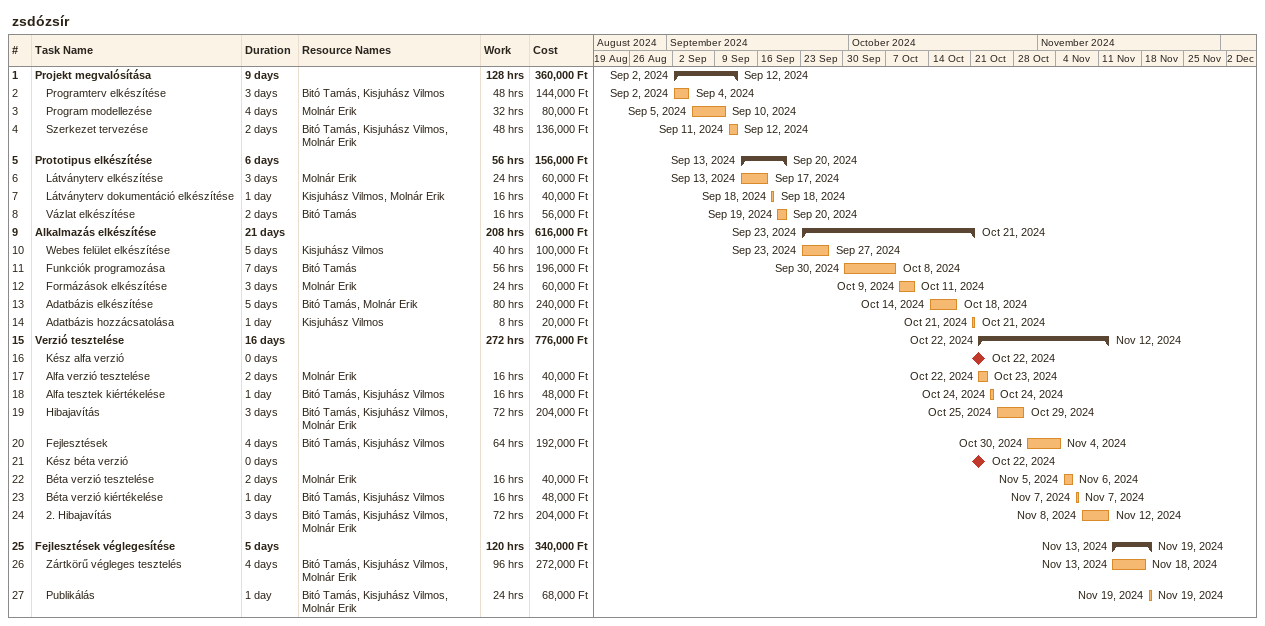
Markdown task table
zsdózsír

| ID | Level | Task | Duration | Start | Finish | Resources | Work (h) | Cost (Ft) |
|---|---|---|---|---|---|---|---|---|
| 1 | 1 | **Projekt megvalósítása** | 9d | 2024-09-02 | 2024-09-12 |  | 128 | 360000 |
| 2 | 2 | Programterv elkészítése | 3d | 2024-09-02 | 2024-09-04 | Bitó Tamás, Kisjuhász Vilmos | 48 | 144000 |
| 3 | 2 | Program modellezése | 4d | 2024-09-05 | 2024-09-10 | Molnár Erik | 32 | 80000 |
| 4 | 2 | Szerkezet tervezése | 2d | 2024-09-11 | 2024-09-12 | Bitó Tamás, Kisjuhász Vilmos, Molnár Erik | 48 | 136000 |
| 5 | 1 | **Prototipus elkészítése** | 6d | 2024-09-13 | 2024-09-20 |  | 56 | 156000 |
| 6 | 2 | Látványterv elkészítése | 3d | 2024-09-13 | 2024-09-17 | Molnár Erik | 24 | 60000 |
| 7 | 2 | Látványterv dokumentáció elkészítése | 1d | 2024-09-18 | 2024-09-18 | Kisjuhász Vilmos, Molnár Erik | 16 | 40000 |
| 8 | 2 | Vázlat elkészítése | 2d | 2024-09-19 | 2024-09-20 | Bitó Tamás | 16 | 56000 |
| 9 | 1 | **Alkalmazás elkészítése** | 21d | 2024-09-23 | 2024-10-21 |  | 208 | 616000 |
| 10 | 2 | Webes felület elkészítése | 5d | 2024-09-23 | 2024-09-27 | Kisjuhász Vilmos | 40 | 100000 |
| 11 | 2 | Funkciók programozása | 7d | 2024-09-30 | 2024-10-08 | Bitó Tamás | 56 | 196000 |
| 12 | 2 | Formázások elkészítése | 3d | 2024-10-09 | 2024-10-11 | Molnár Erik | 24 | 60000 |
| 13 | 2 | Adatbázis elkészítése | 5d | 2024-10-14 | 2024-10-18 | Bitó Tamás, Molnár Erik | 80 | 240000 |
| 14 | 2 | Adatbázis hozzácsatolása | 1d | 2024-10-21 | 2024-10-21 | Kisjuhász Vilmos | 8 | 20000 |
| 15 | 1 | **Verzió tesztelése** | 16d | 2024-10-22 | 2024-11-12 |  | 272 | 776000 |
| 16 | 2 | Kész alfa verzió | 0d | 2024-10-22 | 2024-10-22 |  |  |  |
| 17 | 2 | Alfa verzió tesztelése | 2d | 2024-10-22 | 2024-10-23 | Molnár Erik | 16 | 40000 |
| 18 | 2 | Alfa tesztek kiértékelése | 1d | 2024-10-24 | 2024-10-24 | Bitó Tamás, Kisjuhász Vilmos | 16 | 48000 |
| 19 | 2 | Hibajavítás | 3d | 2024-10-25 | 2024-10-29 | Bitó Tamás, Kisjuhász Vilmos, Molnár Erik | 72 | 204000 |
| 20 | 2 | Fejlesztések | 4d | 2024-10-30 | 2024-11-04 | Bitó Tamás, Kisjuhász Vilmos | 64 | 192000 |
| 21 | 2 | Kész béta verzió | 0d | 2024-10-22 | 2024-10-22 |  |  |  |
| 22 | 2 | Béta verzió tesztelése | 2d | 2024-11-05 | 2024-11-06 | Molnár Erik | 16 | 40000 |
| 23 | 2 | Béta verzió kiértékelése | 1d | 2024-11-07 | 2024-11-07 | Bitó Tamás, Kisjuhász Vilmos | 16 | 48000 |
| 24 | 2 | 2. Hibajavítás | 3d | 2024-11-08 | 2024-11-12 | Bitó Tamás, Kisjuhász Vilmos, Molnár Erik | 72 | 204000 |
| 25 | 1 | **Fejlesztések véglegesítése** | 5d | 2024-11-13 | 2024-11-19 |  | 120 | 340000 |
| 26 | 2 | Zártkörű végleges tesztelés | 4d | 2024-11-13 | 2024-11-18 | Bitó Tamás, Kisjuhász Vilmos, Molnár Erik | 96 | 272000 |
| 27 | 2 | Publikálás | 1d | 2024-11-19 | 2024-11-19 | Bitó Tamás, Kisjuhász Vilmos, Molnár Erik | 24 | 68000 |
